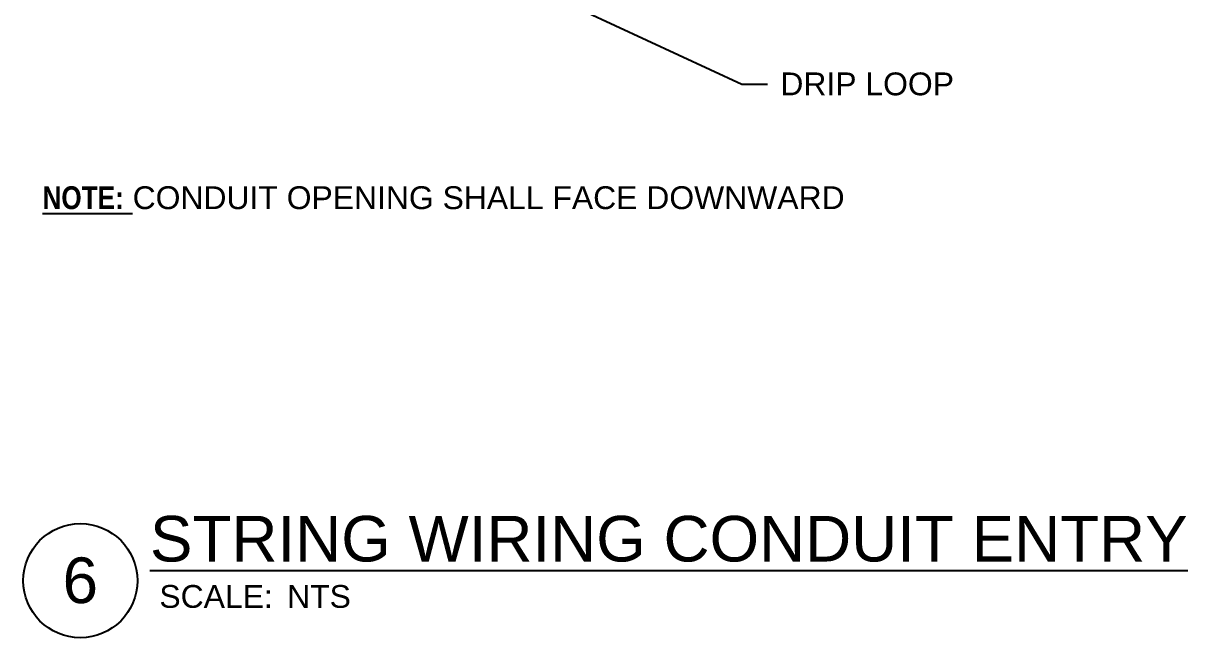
# Model space of a CAD drawing. Header units: feet. Extents: x -17.4 to 71.2, y -40.9 to 37.2.
# Drawn here: x 23 to 28.11, y 1.1 to 3.79 of the extents above; entities that cross this region are included whole.
import ezdxf
from ezdxf import colors
from ezdxf.entities.mleader import LeaderData, LeaderLine
from ezdxf.enums import TextEntityAlignment as Align
from ezdxf.math import Vec2, Vec3

# ---------------------------------------------------------------- set-up
doc = ezdxf.new("R2010")
doc.units = ezdxf.units.FT
doc.header["$MEASUREMENT"] = 0
doc.layers.add('G-ANNO-TEXT', color=1, linetype='Continuous')
doc.layers.add('G-ANNO-TEXT @ 1', color=1, linetype='Continuous')
doc.styles.add('NEI-A', font='arial.ttf')

# ---------------------------------------------------------------- blocks, each defined once
blk = doc.blocks.new('DETAIL_TITLE')
blk.add_circle((0.5923, -0.5126), 0.25)
at = {"style": 'NEI-A'}
blk.add_attdef('DETAIL_TITLE_001', (0.9099, -0.4851), '', height=0.2, dxfattribs=at)
at = {"style": 'NEI-A', "flags": 8}
blk.add_attdef('#', text='', height=0.2, dxfattribs=at).set_placement((0.5922, -0.5109), align=Align.MIDDLE_CENTER)
at = {"style": 'NEI-A'}
for tag, p in [('SCALE:', (0.9386, -0.7379)), ('1"_=_', (1.5474, -0.7379))]:
    blk.add_attdef(tag, text='', height=0.1, dxfattribs=at).set_placement(p, align=Align.BOTTOM_LEFT)

msp = doc.modelspace()

# ---------------------------------------------------------------- block references
at = {"layer": 'G-ANNO-TEXT @ 1'}
ref = msp.add_blockref('DETAIL_TITLE', (22.66173, 1.86173), dxfattribs=at)
ref.add_attrib('#', '6', dxfattribs={"layer": '0', "height": 0.2, "style": 'NEI-A'}).set_placement((23.25393, 1.35083), align=Align.MIDDLE_CENTER)
ref.add_attrib('DETAIL_TITLE_001', '%%USTRING WIRING CONDUIT ENTRY', (23.55907, 1.43304), dxfattribs={"layer": '0', "height": 0.2, "style": 'NEI-A'})
ref.add_attrib('SCALE:', 'SCALE:', dxfattribs={"layer": '0', "height": 0.1, "style": 'NEI-A'}).set_placement((23.60038, 1.33007), align=Align.TOP_LEFT)
ref.add_attrib('1"_=_', 'NTS', dxfattribs={"layer": '0', "height": 0.1, "style": 'NEI-A'}).set_placement((24.1601, 1.33007), align=Align.TOP_LEFT)

# ---------------------------------------------------------------- texts
at = {"layer": 'G-ANNO-TEXT', "insert": (23.08808, 3.02678), "char_height": 0.1, "attachment_point": 4, "style": 'NEI-A'}
msp.add_mtext_dynamic_manual_height_columns('{\\fArial Narrow|b1|i0|c0|p34;\\LNOTE:} CONDUIT OPENING SHALL FACE DOWNWARD', width=3.5089127, gutter_width=0.625, heights=[0], dxfattribs=at)

# ---------------------------------------------------------------- leaders
at = {"layer": 'G-ANNO-TEXT'}
ml = msp.add_multileader_mtext('Standard', dxfattribs=at)
ml.set_content('DRIP LOOP', color=256, style='NEI-A')
ml.set_leader_properties()
ml.build(insert=Vec2(0, 0))
ml.multileader.update_dxf_attribs({"dogleg_length": 0.1125, "arrow_head_size": 0.1125})
ctx = ml.context
ctx.base_point, ctx.char_height, ctx.arrow_head_size, ctx.landing_gap_size, ctx.plane_origin = Vec3(26.26525, 3.52538), 0.1, 0.1125, 0.05625, Vec3(24.83627, -0.5534)
notes = []
notes.append((ctx, [(0, (1, 1, 0), (26.15275, 3.52538), (1, 0), 0.1125, [(0, [(24.11691, 4.46963)], 0, [])])]))
ctx.mtext.insert, ctx.mtext.width, ctx.mtext.flow_direction = Vec3(26.3215, 3.57623), 0.7557067, 5
ctx.mtext.has_bg_fill, ctx.mtext.bg_color, ctx.mtext.bg_scale_factor, ctx.mtext.bg_transparency, ctx.mtext.use_window_bg_color = 1, -1073741824, 1.5, 0, 1
for ctx, leaders in notes:
    for number, flags, end, landing, length, lines in leaders:
        leader = LeaderData()
        leader.index, (leader.has_last_leader_line, leader.has_dogleg_vector, leader.attachment_direction) = number, flags
        leader.last_leader_point, leader.dogleg_vector, leader.dogleg_length = Vec3(end), Vec3(landing), length
        for number, points, colour, breaks in lines:
            line = LeaderLine()
            line.index, line.vertices, line.color, line.breaks = number, Vec3.list(points), colors.encode_raw_color(colour), breaks
            leader.lines.append(line)
        ctx.leaders.append(leader)

doc.saveas('drawing.dxf')
